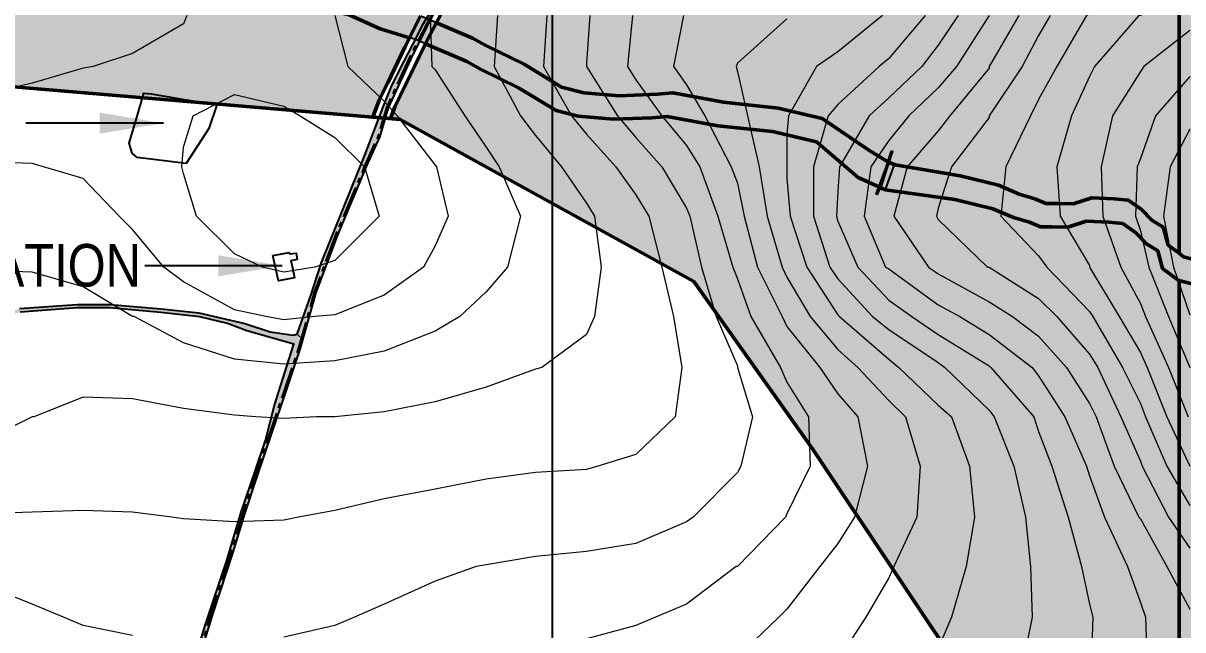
# Model space of a CAD drawing. Header units: metres. Extents: x 199095 to 216734, y 1644234 to 1657008.
# Drawn here: x 201879 to 203241, y 1653130 to 1653842 of the extents above; entities that cross this region are included whole.
import ezdxf

# ---------------------------------------------------------------- set-up
doc = ezdxf.new("R2010")
doc.units = ezdxf.units.M
doc.linetypes.add('CENTER2', pattern=[1.125, 0.75, -0.125, 0.125, -0.125])
for name, color, linetype in [('250 Ac', 10, 'Continuous'), ('50 mt cord', 254, 'Continuous'), ('BOUNDARY', 50, 'Continuous'), ('BT Road', 7, 'Continuous'), ('check dam', 254, 'Continuous'), ('GRID', 7, 'Continuous')]:
    doc.layers.add(name, color=color, linetype=linetype)
doc.layers.add('APSPCL LAND', color=7, linetype='Continuous', true_color=0xd7ecd5)
doc.layers.add('Plot hatching', color=7, linetype='Continuous', true_color=0xffffdb)
doc.layers.add('CONTOURS', color=8, linetype='Continuous', lineweight=9)
doc.layers.add('STREAM', color=141, linetype='Continuous', lineweight=0)
doc.styles.get("Standard").update_dxf_attribs({"font": 'ARIALN.TTF'})
doc.dimstyles.get("Standard").update_dxf_attribs({"dimtxt": 0.18, "dimasz": 0.18, "dimexe": 0.18, "dimexo": 0.0625, "dimgap": 0.09, "dimtad": 0, "dimtih": 1, "dimtoh": 1, "dimdec": 4, "dimzin": 0, "dimdsep": 46, "dimtxsty": 'Standard', "dimcen": 0.09, "dimadec": 0, "dimazin": 0, "dimtfac": 1, "dimtdec": 4, "dimtofl": 0, "dimtmove": 0, "dimatfit": 3, "dimfxl": 1, "dimtolj": 1, "dimtzin": 0, "dimarcsym": 0})

msp = doc.modelspace()

# ---------------------------------------------------------------- hatches: boundary and pattern name
at = {"layer": 'Plot hatching', "linetype": 'ByBlock', "lineweight": 9}
h = msp.add_hatch(color=256, dxfattribs=at)
h.dxf.hatch_style = 1
h.paths.add_polyline_path([(202261.7, 1653852.3), (202175.7, 1653872.8), (202168.7, 1653875.2), (202168.7, 1653875.2), (202152.2, 1653881.6), (202131.9, 1653900.4), (202092.8, 1653925.2), (202071.5, 1653958.4), (202033.2, 1653985), (202002.2, 1653997.6), (201982.2, 1654003.9), (201951.1, 1654010.8), (201943.6, 1654012.8), (201941.5, 1654012.3), (201922.7, 1654020.2), (201908.7, 1654020.2), (201878.7, 1654026.5), (201852.7, 1654032), (201835.7, 1654033.6), (201825.5, 1654037.2), (201807.1, 1654053.7), (201791.3, 1654064.1), (201778.2, 1654071.1), (201771.2, 1654074.2), (201762.3, 1654076.1), (201755.7, 1654076.9), (201751.4, 1654077.5), (201740.3, 1654078.6), (201728.1, 1654079.5), (201714.7, 1654082.1), (201700.9, 1654081.2), (201683.2, 1654081.6), (201664.4, 1654082.2), (201646.6, 1654085.2), (201638, 1654088.8), (201625.9, 1654090.3), (201621.6, 1654090.3), (201612.8, 1654090.3), (201605.6, 1654089.7), (201587.8, 1654091.1), (201584.8, 1654088.2), (201575.6, 1654076.6), (201568, 1654066.9), (201563, 1654060.1), (201561.1, 1654060.2), (201548.5, 1654050.1), (201528.3, 1654050.3), (201500.7, 1654059.1), (201482, 1654065), (201470.8, 1654065.9), (201453.2, 1654069.1), (201408.4, 1654078.5), (201358, 1654082.2), (201320.1, 1654092.2), (201283.8, 1654101.2), (201217.5, 1654107.3), (201178.3, 1654111), (201151.2, 1654126.8), (201124, 1654152.6), (201076.5, 1654185.2), (201051.6, 1654205.2), (201012.5, 1654211.6), (200970.8, 1654201), (200927.6, 1654191.5), (200946.7, 1654282.6), (201022.1, 1654272.2), (201085.9, 1654259.7), (201226.2, 1654228.6), (201299.4, 1654203.4), (201408.4, 1654131.9), (201535.9, 1654089.5), (201563, 1654088.9), (201563, 1654088.4), (201566.9, 1654088.2), (201577.5, 1654095.5), (201585.1, 1654102.2), (201594.3, 1654109), (201603.6, 1654111.6), (201609.8, 1654108.8), (201617.4, 1654101.6), (201627.2, 1654096.9), (201646.4, 1654095.1), (201658.4, 1654091.4), (201789.5, 1654088), (201812.1, 1654079.5), (201832.5, 1654075.6), (201852.9, 1654064.9), (201874.7, 1654053.4), (201889.8, 1654048), (201901.1, 1654047.4), (201912.5, 1654048.6), (201918.2, 1654046.7), (201924.6, 1654043.1), (201931.7, 1654041.2), (201947.5, 1654040.8), (201947.4, 1654040.2), (201956.4, 1654038.6), (201988.7, 1654031.4), (202008.7, 1654025.2), (202039.7, 1654012.5), (202078.1, 1653986), (202099.3, 1653952.7), (202138.4, 1653927.9), (202144.6, 1653925.4), (202144.6, 1654288.4), (201944.6, 1654288.4), (201944.6, 1654488.4), (201944.6, 1654513.4), (200863.1, 1654513.4), (200863.1, 1653508.2), (201065.4, 1653481.3), (201223.5, 1653526.8), (201346.3, 1653618.7), (201564.8, 1653726), (201681.8, 1653783.4), (202289.6, 1653731.9), (202297, 1653751.8), (202332.4, 1653825.3), (202298.2, 1653835.8)])
at = {"layer": 'Plot hatching', "linetype": 'ByBlock'}
h = msp.add_hatch(color=256, dxfattribs=at)
h.dxf.hatch_style = 1
h.paths.add_polyline_path([(203236.3, 1654488.4), (203110.9, 1654488.4), (203101, 1654472.6), (203087.1, 1654454.3), (203080, 1654445.6), (203050.7, 1654420.9), (203011.4, 1654389.5), (202942.1, 1654331.7), (202895, 1654291.7), (202867.9, 1654267.8), (202817, 1654224.2), (202797.4, 1654207), (202783.8, 1654196.5), (202746.7, 1654166.4), (202717.8, 1654142.1), (202699.3, 1654126.9), (202672.7, 1654105), (202637.5, 1654075), (202604.2, 1654046.7), (202559.2, 1654008.4), (202506.2, 1653963.9), (202461, 1653927.5), (202437.4, 1653912.2), (202406.8, 1653890.3), (202381, 1653866.4), (202370.4, 1653854.7), (202364.1, 1653842.9), (202406.4, 1653824.8), (202422.2, 1653816), (202467.2, 1653794), (202511.1, 1653767.1), (202537.1, 1653760.7), (202578.7, 1653757), (202623.6, 1653758.8), (202641.8, 1653760.4), (202701.1, 1653749.5), (202765.3, 1653742.6), (202817, 1653730.3), (202870.7, 1653694), (202894.2, 1653679.5), (202902.8, 1653675.9), (202979.3, 1653662.9), (203024.1, 1653651.9), (203048.4, 1653641.5), (203067, 1653636.1), (203079.9, 1653630.5), (203093.9, 1653630.5), (203112.1, 1653630.1), (203133.8, 1653637.1), (203160.2, 1653635.9), (203176.7, 1653634.5), (203191.9, 1653623.8), (203204.5, 1653610.8), (203217.8, 1653602.6), (203223.5, 1653581.7), (203236.3, 1653572)])
h = msp.add_hatch(color=256, dxfattribs=at)
h.dxf.hatch_style = 1
h.paths.add_polyline_path([(203841.2, 1654488.4), (203550.5, 1654488.4), (203236.3, 1654488.4), (203236.3, 1653572), (203241.7, 1653567.9), (203321.9, 1653546.8), (203345.4, 1653543.8), (203365.5, 1653547.2), (203381, 1653545.9), (203404.6, 1653530.3), (203446.4, 1653514.2), (203574.5, 1653468.9), (203613.6, 1653453.5), (203650.6, 1653429.5), (203661.1, 1653417.8), (203671.5, 1653407.7), (203686.8, 1653405.4), (203715.1, 1653404.8), (203753.3, 1653379.4), (203781.6, 1653362.9), (203822.4, 1653352.4), (203841.2, 1653344)])
at = {"layer": 'Plot hatching', "linetype": 'ByBlock', "lineweight": 9}
h = msp.add_hatch(color=256, dxfattribs=at)
h.dxf.hatch_style = 1
h.paths.add_polyline_path([(203236.3, 1653539.6), (203217, 1653554.2), (203211.3, 1653575), (203198, 1653583.3), (203185.4, 1653596.2), (203170.2, 1653607), (203153.7, 1653608.4), (203127.3, 1653609.6), (203105.6, 1653602.6), (203087.4, 1653603), (203073.4, 1653603), (203060.5, 1653608.6), (203041.9, 1653614), (203017.6, 1653624.4), (202972.8, 1653635.3), (202891.2, 1653646.5), (202891.3, 1653646.8), (202883.5, 1653649.8), (202883.6, 1653649.9), (202859.6, 1653661.1), (202810.5, 1653702.8), (202758.8, 1653715.1), (202694.6, 1653721.9), (202635.3, 1653732.9), (202617.1, 1653731.3), (202572.2, 1653729.4), (202530.6, 1653733.2), (202504.6, 1653739.6), (202460.7, 1653766.4), (202415.7, 1653788.5), (202399.9, 1653797.3), (202351.1, 1653818.1), (202315.4, 1653743.9), (202310.3, 1653730.2), (202321.7, 1653729.2), (202666.3, 1653538.7), (202805.9, 1653342.3), (202998.4, 1653053.8), (203143.5, 1652683.4), (203179.6, 1652683.3), (203198.1, 1652684.2), (203236.3, 1652693.6)])
at = {"layer": 'Plot hatching', "linetype": 'ByBlock'}
h = msp.add_hatch(color=256, dxfattribs=at)
h.dxf.hatch_style = 1
h.paths.add_polyline_path([(203841.2, 1653314.3), (203835.8, 1653315.9), (203815.8, 1653324.9), (203775.1, 1653335.4), (203746.8, 1653351.9), (203708.6, 1653377.3), (203680.3, 1653377.9), (203665, 1653380.2), (203654.6, 1653390.3), (203644.1, 1653402), (203607.1, 1653426), (203568, 1653441.4), (203439.9, 1653486.6), (203398.1, 1653502.8), (203374.5, 1653518.4), (203359, 1653519.6), (203338.9, 1653516.2), (203315.4, 1653519.3), (203236.3, 1653540.1), (203236.3, 1652693.6), (203460.7, 1652748.9), (203492.9, 1652765.5), (203523, 1652774.9), (203531.5, 1652776.4), (203721.8, 1652859.6), (203841.2, 1652908.7)])
at = {"layer": 'STREAM'}
h = msp.add_hatch(color=256, dxfattribs=at)
h.dxf.hatch_style = 1
h.paths.add_polyline_path([(202207.4, 1653470.6), (202200.5, 1653477), (202216.8, 1653522.3), (202229, 1653561.3), (202280.1, 1653687.3), (202301.2, 1653742.7), (202311.9, 1653769.3), (202326.1, 1653797.9), (202336.5, 1653817.3), (202348.9, 1653842.1), (202359.8, 1653860.5), (202367.1, 1653870.1), (202380, 1653882.2), (202400.5, 1653901.6), (202427.2, 1653919.8), (202460.9, 1653942.8), (202494.4, 1653969.9), (202513.4, 1653985.8), (202544.2, 1654012.4), (202583.4, 1654046.2), (202621.4, 1654077.6), (202658, 1654109.6), (202699, 1654142), (202732, 1654171.3), (202764.9, 1654198.2), (202791.8, 1654217.8), (202815.3, 1654238.8), (202840.8, 1654261.9), (202872.3, 1654287.3), (202891.4, 1654304.9), (202913.4, 1654322.3), (202934.1, 1654340.2), (202948.7, 1654352.3), (202981.3, 1654379.4), (203012.3, 1654405.2), (203047.9, 1654433.4), (203071.6, 1654454.4), (203081.8, 1654466.1), (203098.9, 1654490.3), (203112.8, 1654514.7), (203122.6, 1654532.6), (203141.9, 1654567.7), (203160.4, 1654601.2), (203168.9, 1654616.6), (203186.1, 1654647.9), (203198.7, 1654670.7), (203207.9, 1654690.2), (203223.6, 1654720.7), (203234.4, 1654747.4), (203243.8, 1654768.6), (203249.8, 1654781.2), (203253.1, 1654780.6), (203243.1, 1654758.3), (203223.4, 1654711.7), (203203.6, 1654671.4), (203170.1, 1654609.5), (203144.2, 1654561.8), (203117.9, 1654517.2), (203106.7, 1654496.7), (203092.8, 1654475.4), (203083.6, 1654463.1), (203074.3, 1654451), (203056.8, 1654436.5), (202997.8, 1654389.4), (202948.5, 1654348.4), (202885.8, 1654294.1), (202845.4, 1654257.2), (202794.3, 1654214.6), (202741.3, 1654171.6), (202666.1, 1654109.3), (202586.8, 1654041.4), (202519.3, 1653984.5), (202457.8, 1653934.7), (202406.7, 1653900.3), (202382.1, 1653878.2), (202370.3, 1653865.3), (202363.6, 1653858.1), (202357.9, 1653846.9), (202355, 1653841), (202336.4, 1653804.9), (202307.7, 1653742.7), (202297.7, 1653708.6), (202282, 1653674), (202247.9, 1653592.7), (202223, 1653526.1), (202218.7, 1653511.1)])
at = {"layer": 'STREAM', "lineweight": 40}
h = msp.add_hatch(color=256, dxfattribs=at)
h.dxf.hatch_style = 1
h.paths.add_polyline_path([(201832.5, 1654075.6), (201812.1, 1654079.5), (201789.5, 1654088), (201658.4, 1654091.4), (201646.4, 1654095.1), (201627.2, 1654096.9), (201617.4, 1654101.6), (201609.8, 1654108.8), (201603.6, 1654111.6), (201594.3, 1654109), (201585.1, 1654102.2), (201577.5, 1654095.5), (201566.9, 1654088.2), (201563, 1654088.4), (201563, 1654060.1), (201568, 1654066.9), (201575.6, 1654076.6), (201584.8, 1654088.2), (201587.8, 1654091.1), (201605.6, 1654089.7), (201612.8, 1654090.3), (201621.6, 1654090.3), (201625.9, 1654090.3), (201638, 1654088.8), (201646.6, 1654085.2), (201664.4, 1654082.2), (201683.2, 1654081.6), (201700.9, 1654081.2), (201714.7, 1654082.1), (201728.1, 1654079.5), (201740.3, 1654078.6), (201751.4, 1654077.5), (201755.7, 1654076.9), (201762.3, 1654076.1), (201771.2, 1654074.2), (201778.2, 1654071.1), (201791.3, 1654064.1), (201807.1, 1654053.7), (201825.5, 1654037.2), (201835.7, 1654033.6), (201852.7, 1654032), (201878.7, 1654026.5), (201908.7, 1654020.2), (201922.7, 1654020.2), (201941.5, 1654012.3), (201943.8, 1654024.6), (201945.5, 1654040.8), (201931.7, 1654041.2), (201924.6, 1654043.1), (201918.2, 1654046.7), (201912.5, 1654048.6), (201901.1, 1654047.4), (201889.8, 1654048), (201874.7, 1654053.4), (201852.9, 1654064.9)])
h.paths.add_polyline_path([(202039.7, 1654012.5), (202008.7, 1654025.2), (201988.7, 1654031.4), (201956.4, 1654038.6), (201947.4, 1654040.2), (201945.3, 1654024.4), (201943.6, 1654012.8), (201951.1, 1654010.8), (201982.2, 1654003.9), (202002.2, 1653997.6), (202033.2, 1653985), (202071.5, 1653958.4), (202092.8, 1653925.2), (202131.9, 1653900.4), (202152.2, 1653881.6), (202168.7, 1653875.2), (202179.8, 1653907.2), (202164.2, 1653917.5), (202138.4, 1653927.9), (202099.3, 1653952.7), (202078.1, 1653986)])
h.paths.add_polyline_path([(202268.2, 1653879.8), (202187.5, 1653904.7), (202181.1, 1653906.4), (202169.6, 1653874.8), (202175.7, 1653872.8), (202261.7, 1653852.3), (202298.2, 1653835.8), (202339.5, 1653823.1), (202399.9, 1653797.3), (202415.7, 1653788.5), (202460.7, 1653766.4), (202504.6, 1653739.6), (202530.6, 1653733.2), (202572.2, 1653729.4), (202617.1, 1653731.3), (202635.3, 1653732.9), (202694.6, 1653721.9), (202758.8, 1653715.1), (202810.5, 1653702.8), (202859.6, 1653661.1), (202883.6, 1653649.9), (202891.8, 1653672.1), (202894.2, 1653679.5), (202870.7, 1653694), (202817, 1653730.3), (202765.3, 1653742.6), (202701.1, 1653749.5), (202641.8, 1653760.4), (202623.6, 1653758.8), (202578.7, 1653757), (202537.1, 1653760.7), (202511.1, 1653767.1), (202467.2, 1653794), (202422.2, 1653816), (202406.4, 1653824.8), (202346, 1653850.6), (202304.7, 1653863.3)])
h.paths.add_polyline_path([(203381, 1653545.9), (203365.5, 1653547.2), (203345.4, 1653543.8), (203321.9, 1653546.8), (203241.7, 1653567.9), (203223.5, 1653581.7), (203217.8, 1653602.6), (203204.5, 1653610.8), (203191.9, 1653623.8), (203176.7, 1653634.5), (203160.2, 1653635.9), (203133.8, 1653637.1), (203112.1, 1653630.1), (203093.9, 1653630.5), (203079.9, 1653630.5), (203067, 1653636.1), (203048.4, 1653641.5), (203024.1, 1653651.9), (202979.3, 1653662.9), (202902.8, 1653675.9), (202902.4, 1653674.8), (202901.3, 1653675.2), (202891.3, 1653646.8), (202892.4, 1653646.3), (202972.8, 1653635.3), (203017.6, 1653624.4), (203041.9, 1653614), (203060.5, 1653608.6), (203073.4, 1653603), (203087.4, 1653603), (203105.6, 1653602.6), (203127.3, 1653609.6), (203153.7, 1653608.4), (203170.2, 1653607), (203185.4, 1653596.2), (203198, 1653583.3), (203211.3, 1653575), (203217, 1653554.2), (203235.2, 1653540.4), (203315.4, 1653519.3), (203338.9, 1653516.2), (203359, 1653519.6), (203374.5, 1653518.4), (203398.1, 1653502.8), (203439.9, 1653486.6), (203568, 1653441.4), (203607.1, 1653426), (203644.1, 1653402), (203654.6, 1653390.3), (203665, 1653380.2), (203680.3, 1653377.9), (203708.6, 1653377.3), (203746.8, 1653351.9), (203775.1, 1653335.4), (203815.8, 1653324.9), (203835.8, 1653315.9), (203889.8, 1653299.8), (203924.7, 1653280.4), (203941.9, 1653271.7), (203990.6, 1653255.5), (204055.6, 1653231.9), (204113.3, 1653213.2), (204140.9, 1653204.9), (204143.2, 1653213.5), (204147.3, 1653231.9), (204147.9, 1653234.9), (204119.8, 1653240.7), (204062.1, 1653259.5), (203997.2, 1653283), (203948.4, 1653299.2), (203931.2, 1653308), (203896.3, 1653327.4), (203842.3, 1653343.5), (203822.4, 1653352.4), (203781.6, 1653362.9), (203753.3, 1653379.4), (203715.1, 1653404.8), (203686.8, 1653405.4), (203671.5, 1653407.7), (203661.1, 1653417.8), (203650.6, 1653429.5), (203613.6, 1653453.5), (203574.5, 1653468.9), (203446.4, 1653514.2), (203404.6, 1653530.3)])
at = {"layer": 'STREAM'}
h = msp.add_hatch(color=256, dxfattribs=at)
h.dxf.hatch_style = 1
h.paths.add_polyline_path([(202207.4, 1653470.6), (202200.5, 1653477), (202195.9, 1653475.8), (202169, 1653479.9), (202139.3, 1653489.5), (202085.1, 1653502.1), (202041, 1653506.6), (201980.5, 1653512), (201942.3, 1653512), (201874.5, 1653507), (201832.7, 1653493.5), (201819.2, 1653491.6), (201791.9, 1653487.7), (201747.7, 1653486.2), (201723.1, 1653485.8), (201677.4, 1653467.3), (201640.5, 1653460.3), (201598.5, 1653463.3), (201501.9, 1653477.9), (201431.4, 1653485.1), (201408.2, 1653487.7), (201363.7, 1653491.5), (201300.1, 1653496.9), (201264.8, 1653502.6), (201244.9, 1653500.8), (201207.1, 1653487.8), (201174, 1653471), (201126.9, 1653457.9), (201037.4, 1653436.2), (200992.5, 1653423.7), (200944, 1653405.9), (200923.6, 1653400.6), (200897.9, 1653396.4), (200861.6, 1653397.5), (200817.4, 1653403.6), (200781.7, 1653408.1), (200739.2, 1653411), (200705.3, 1653409.8), (200674, 1653404.8), (200618.8, 1653393.3), (200555.5, 1653390.6), (200519, 1653391.2), (200477, 1653399.5), (200412.7, 1653414.7), (200368.7, 1653434.2), (200330.3, 1653458.2), (200293.3, 1653488.8), (200270.6, 1653507.5), (200234.8, 1653521.4), (200177, 1653555.2), (200152.4, 1653578.3), (200131.1, 1653599.9), (200112, 1653625.8), (200091.2, 1653644.6), (200044.4, 1653660.2), (199983.8, 1653677.2), (199931.8, 1653694.2), (199878.5, 1653705.8), (199871.9, 1653703.1), (199930.8, 1653690.4), (199982.7, 1653673.4), (200043.2, 1653656.4), (200089.1, 1653641.1), (200109, 1653623.1), (200128.1, 1653597.3), (200149.6, 1653575.4), (200174.6, 1653552), (200233, 1653517.8), (200268.6, 1653504), (200290.7, 1653485.7), (200327.9, 1653454.9), (200366.8, 1653430.6), (200411.4, 1653410.9), (200476.1, 1653395.6), (200518.6, 1653387.2), (200555.5, 1653386.6), (200619.3, 1653389.4), (200674.7, 1653400.9), (200705.7, 1653405.8), (200739.1, 1653407), (200781.3, 1653404.1), (200816.8, 1653399.6), (200861.3, 1653393.5), (200898.1, 1653392.4), (200924.4, 1653396.7), (200945.2, 1653402), (200993.7, 1653419.9), (201038.4, 1653432.3), (201045.7, 1653434.1), (201127.9, 1653454), (201175.5, 1653467.2), (201208.7, 1653484.1), (201245.7, 1653496.9), (201264.6, 1653498.5), (201299.6, 1653492.9), (201363.3, 1653487.6), (201407.8, 1653483.7), (201431, 1653481.1), (201501.4, 1653473.9), (201598.1, 1653459.3), (201640.8, 1653456.2), (201678.6, 1653463.5), (201723.9, 1653481.8), (201747.8, 1653482.2), (201792.2, 1653483.7), (201833.6, 1653489.6), (201875.3, 1653503), (201942.5, 1653508), (201980.3, 1653508), (202040.6, 1653502.6), (202086.2, 1653497.2), (202118.7, 1653489.7), (202141.6, 1653480.9), (202196.6, 1653465.4), (202190.7, 1653446.8), (202173.8, 1653393.4), (202163.2, 1653351.9), (202151.6, 1653317.3), (202134.7, 1653267.9), (202124.6, 1653233.8), (202117.5, 1653210.1), (202092.7, 1653134.9), (202070.9, 1653064.1), (202052.8, 1653005), (202041.1, 1652967), (202021.9, 1652909.2), (202005.6, 1652856.5), (201990.1, 1652809.7), (201976.6, 1652769), (201963.8, 1652730.6), (201958.9, 1652697), (201966.4, 1652664.6), (201968.8, 1652648), (201973, 1652648.1), (201968.7, 1652687.4), (201968.7, 1652715.8), (201971.9, 1652730.2), (201995.7, 1652812.1), (202018.5, 1652878.1), (202049, 1652977.1), (202073.5, 1653056.5), (202102.4, 1653150.6), (202125.1, 1653219.9), (202139.4, 1653267.1), (202153.3, 1653308.7), (202171.3, 1653362), (202187.1, 1653408.8), (202204.6, 1653460.5)])
at = {"layer": 'STREAM', "lineweight": 40}
h = msp.add_hatch(color=256, dxfattribs=at)
h.dxf.hatch_style = 1
h.paths.add_polyline_path([(202901.3, 1653675.2), (202895, 1653677.5), (202885.8, 1653648.9), (202891.3, 1653646.8)])
h.paths.add_polyline_path([(204156.1, 1653231.8), (204149.6, 1653232.8), (204143.6, 1653204.1), (204150.2, 1653202.5)])

# ---------------------------------------------------------------- linework, layer by layer
at = {"linetype": 'CENTER2', "ltscale": 50, "flags": 128}
msp.add_lwpolyline([(201971, 1652647.9), (201966.7, 1652687.3), (201966.7, 1652715.8), (201969.9, 1652730.7), (201993.3, 1652811.3), (202016.6, 1652878.8), (202046.8, 1652976.8), (202071.5, 1653057.1), (202100.5, 1653151.2), (202123.2, 1653220.5), (202137.4, 1653267.8), (202151.4, 1653309.4), (202169.4, 1653362.6), (202185.2, 1653409.5), (202202.6, 1653461.1), (202221.1, 1653526.7), (202246, 1653593.5), (202280.2, 1653674.8), (202295.8, 1653709.3), (202305.8, 1653743.4), (202334.6, 1653805.8), (202353.2, 1653841.9), (202361.9, 1653859.2), (202368.8, 1653866.7), (202380.7, 1653879.7), (202405.4, 1653901.9), (202456.6, 1653936.3), (202518.1, 1653986), (202585.5, 1654043), (202664.8, 1654110.9), (202740.1, 1654173.1), (202793, 1654216.1), (202844.1, 1654258.7), (202884.5, 1654295.6), (202947.2, 1654350), (202996.5, 1654390.9), (203055.5, 1654438), (203072.8, 1654452.4), (203082, 1654464.3), (203091.2, 1654476.5), (203104.9, 1654497.7), (203116.1, 1654518.2), (203142.5, 1654562.7), (203168.3, 1654610.5), (203201.8, 1654672.4), (203221.6, 1654712.5), (203241.2, 1654759.1), (203251.3, 1654781.4)], dxfattribs=at)
at = {"flags": 128}
for points in [[(201874.5, 1653507), (201942.3, 1653512), (201980.5, 1653512), (202041, 1653506.6), (202085.1, 1653502.1), (202139.3, 1653489.5), (202169, 1653479.9), (202195.9, 1653475.8), (202200.5, 1653477), (202216.8, 1653522.3), (202229, 1653561.3), (202280.1, 1653687.3), (202301.2, 1653742.7), (202311.9, 1653769.3), (202326.1, 1653797.9), (202336.5, 1653817.3), (202348.9, 1653842.1), (202359.8, 1653860.5)], [(202073.5, 1653056.5), (202102.4, 1653150.6), (202125.1, 1653219.9), (202139.4, 1653267.1), (202153.3, 1653308.7), (202171.3, 1653362), (202187.1, 1653408.8), (202204.6, 1653460.5), (202223, 1653526.1), (202247.9, 1653592.7), (202282, 1653674), (202297.7, 1653708.6), (202307.7, 1653742.7), (202336.4, 1653804.9), (202355, 1653841), (202363.6, 1653858.1)], [(202070.2, 1653677.3), (202012.5, 1653684.7), (202006.6, 1653689.8), (202003.1, 1653701.2), (202013.2, 1653734.1), (202020.4, 1653760.1), (202029.1, 1653759.5), (202061.3, 1653754), (202092.4, 1653748.6), (202106.2, 1653746.3), (202097, 1653718.7), (202070.2, 1653677.3)], [(202070.9, 1653064.1), (202092.7, 1653134.9), (202117.5, 1653210.1), (202134.7, 1653267.9), (202151.6, 1653317.3), (202163.2, 1653351.9), (202173.8, 1653393.4), (202190.7, 1653446.8), (202196.6, 1653465.4), (202141.6, 1653480.9), (202118.7, 1653489.7), (202086.2, 1653497.2), (202040.6, 1653502.6), (201980.3, 1653508), (201942.5, 1653508), (201875.3, 1653503)]]:
    msp.add_lwpolyline(points, dxfattribs=at)
at = {"lineweight": 20, "flags": 128}
msp.add_lwpolyline([(202073.5, 1653056.5), (202102.4, 1653150.6), (202125.1, 1653219.9), (202139.4, 1653267.1), (202153.3, 1653308.7), (202171.3, 1653362), (202187.1, 1653408.8), (202204.6, 1653460.5), (202223, 1653526.1), (202247.9, 1653592.7), (202282, 1653674), (202297.7, 1653708.6), (202307.7, 1653742.7), (202336.4, 1653804.9), (202355, 1653841), (202363.6, 1653858.1)], dxfattribs=at)
at = {"flags": 128}
msp.add_lwpolyline([(202171.8, 1653569.3), (202191.2, 1653572.8), (202191.6, 1653571.2), (202199.4, 1653572.2), (202200.5, 1653564.7), (202193.3, 1653563.2), (202194.7, 1653556.7), (202197.5, 1653543.3), (202178.5, 1653539.5)], close=True, dxfattribs=at)
at = {"layer": '250 Ac', "linetype": 'ByBlock', "lineweight": 50, "flags": 128}
for points in [[(202364.1, 1653842.9), (202406.4, 1653824.8), (202422.2, 1653816), (202467.2, 1653794), (202511.1, 1653767.1), (202537.1, 1653760.7), (202578.7, 1653757), (202623.6, 1653758.8), (202641.8, 1653760.4), (202701.1, 1653749.5), (202765.3, 1653742.6), (202817, 1653730.3), (202870.7, 1653694), (202894.2, 1653679.5), (202902.8, 1653675.9), (202979.3, 1653662.9), (203024.1, 1653651.9), (203048.4, 1653641.5), (203067, 1653636.1), (203079.9, 1653630.5), (203093.9, 1653630.5), (203112.1, 1653630.1), (203133.8, 1653637.1), (203160.2, 1653635.9), (203176.7, 1653634.5), (203191.9, 1653623.8), (203204.5, 1653610.8), (203217.8, 1653602.6), (203223.5, 1653581.7), (203236.3, 1653572), (203236.3, 1654488.4)], [(201681.8, 1653783.4), (202289.6, 1653731.9), (202297, 1653751.8), (202332.4, 1653825.3), (202298.2, 1653835.8), (202261.7, 1653852.3), (202175.7, 1653872.8), (202168.7, 1653875.2), (202168.7, 1653875.2), (202152.2, 1653881.6), (202131.9, 1653900.4), (202092.8, 1653925.2), (202071.5, 1653958.4), (202033.2, 1653985), (202002.2, 1653997.6), (201982.2, 1654003.9), (201951.1, 1654010.8), (201943.6, 1654012.8), (201941.5, 1654012.3), (201922.7, 1654020.2), (201908.7, 1654020.2), (201878.7, 1654026.5)], [(202345.5, 1653850.8), (202332.4, 1653825.3), (202327, 1653814.2), (202319.2, 1653797.8), (202307, 1653772.4), (202297, 1653751.8), (202289.6, 1653731.9), (202310.3, 1653730.2), (202315.4, 1653743.9), (202353.2, 1653822.4), (202370.4, 1653854.7)], [(203236.3, 1652693.6), (203236.3, 1653539.6), (203217, 1653554.2), (203211.3, 1653575), (203198, 1653583.3), (203185.4, 1653596.2), (203170.2, 1653607), (203153.7, 1653608.4), (203127.3, 1653609.6), (203105.6, 1653602.6), (203087.4, 1653603), (203073.4, 1653603), (203060.5, 1653608.6), (203041.9, 1653614), (203017.6, 1653624.4), (202972.8, 1653635.3), (202891.2, 1653646.5), (202891.3, 1653646.8), (202883.5, 1653649.8), (202883.6, 1653649.9), (202859.6, 1653661.1), (202810.5, 1653702.8), (202758.8, 1653715.1), (202694.6, 1653721.9), (202635.3, 1653732.9), (202617.1, 1653731.3), (202572.2, 1653729.4), (202530.6, 1653733.2), (202504.6, 1653739.6), (202460.7, 1653766.4), (202415.7, 1653788.5), (202399.9, 1653797.3), (202351.1, 1653818.1), (202315.4, 1653743.9), (202310.3, 1653730.2), (202321.7, 1653729.2), (202666.3, 1653538.7), (202805.9, 1653342.3), (202998.4, 1653053.8)], [(203315.4, 1653519.3), (203236.3, 1653540.1), (203236.3, 1652693.6), (203460.7, 1652748.9)]]:
    msp.add_lwpolyline(points, dxfattribs=at)
msp.add_lwpolyline([(203841.2, 1654488.4), (203550.5, 1654488.4), (203236.3, 1654488.4), (203236.3, 1653572), (203241.7, 1653567.9), (203321.9, 1653546.8), (203345.4, 1653543.8), (203365.5, 1653547.2), (203381, 1653545.9), (203404.6, 1653530.3), (203446.4, 1653514.2), (203574.5, 1653468.9), (203613.6, 1653453.5), (203650.6, 1653429.5), (203661.1, 1653417.8), (203671.5, 1653407.7), (203686.8, 1653405.4), (203715.1, 1653404.8), (203753.3, 1653379.4), (203781.6, 1653362.9), (203822.4, 1653352.4), (203841.2, 1653344)], close=True, dxfattribs=at)
at = {"layer": '50 mt cord', "lineweight": 20}
for points in [[(202200.5, 1653477), (202195.9, 1653475.8), (202169, 1653479.9), (202139.3, 1653489.5), (202085.1, 1653502.1), (202041, 1653506.6), (201980.5, 1653512), (201942.3, 1653512), (201874.5, 1653507)], [(201875.3, 1653503), (201942.5, 1653508), (201980.3, 1653508), (202040.6, 1653502.6), (202086.2, 1653497.2), (202118.7, 1653489.7), (202141.6, 1653480.9), (202196.6, 1653465.4), (202190.7, 1653446.8), (202173.8, 1653393.4), (202163.2, 1653351.9), (202151.6, 1653317.3), (202134.7, 1653267.9), (202124.6, 1653233.8), (202117.5, 1653210.1), (202092.7, 1653134.9), (202070.9, 1653064.1)], [(202073.5, 1653056.5), (202102.4, 1653150.6), (202125.1, 1653219.9), (202139.4, 1653267.1), (202153.3, 1653308.7), (202171.3, 1653362), (202187.1, 1653408.8), (202204.6, 1653460.5), (202207.4, 1653470.6)]]:
    msp.add_lwpolyline(points, dxfattribs=at)
at = {"layer": 'APSPCL LAND', "linetype": 'ByBlock', "lineweight": 9, "flags": 128}
for points in [[(202332.4, 1653825.3), (202297, 1653751.8), (202289.6, 1653731.9)], [(202351.1, 1653818.1), (202315.4, 1653743.9), (202310.3, 1653730.2)]]:
    msp.add_lwpolyline(points, dxfattribs=at)
at = {"layer": 'BOUNDARY', "linetype": 'ByBlock', "lineweight": 50, "flags": 128}
msp.add_lwpolyline([(201065.4, 1653481.3), (201223.5, 1653526.8), (201346.3, 1653618.7), (201564.8, 1653726), (201681.8, 1653783.4), (202321.7, 1653729.2), (202666.3, 1653538.7), (202805.9, 1653342.3), (202998.4, 1653053.8), (203148, 1652671.9), (203479.1, 1652753.5)], dxfattribs=at)
at = {"layer": 'BT Road', "flags": 128}
msp.add_lwpolyline([(202070.9, 1653064.1), (202092.7, 1653134.9), (202117.5, 1653210.1), (202134.7, 1653267.9), (202151.6, 1653317.3), (202163.2, 1653351.9), (202173.8, 1653393.4), (202190.7, 1653446.8), (202196.6, 1653465.4), (202141.6, 1653480.9), (202118.7, 1653489.7), (202086.2, 1653497.2)], dxfattribs=at)
at = {"layer": 'check dam', "flags": 128}
for points in [[(203315.4, 1653519.3), (203235.2, 1653540.4), (203217, 1653554.2), (203211.3, 1653575), (203198, 1653583.3), (203185.4, 1653596.2), (203170.2, 1653607), (203153.7, 1653608.4), (203127.3, 1653609.6), (203105.6, 1653602.6), (203087.4, 1653603), (203073.4, 1653603), (203060.5, 1653608.6), (203041.9, 1653614), (203017.6, 1653624.4), (202972.8, 1653635.3), (202892.4, 1653646.3), (202885.8, 1653648.9), (202859.6, 1653661.1), (202810.5, 1653702.8), (202758.8, 1653715.1), (202694.6, 1653721.9), (202635.3, 1653732.9), (202617.1, 1653731.3), (202572.2, 1653729.4), (202530.6, 1653733.2), (202504.6, 1653739.6), (202460.7, 1653766.4), (202415.7, 1653788.5), (202399.9, 1653797.3), (202339.5, 1653823.1), (202298.2, 1653835.8), (202261.7, 1653852.3)], [(203241.7, 1653567.9), (203223.5, 1653581.7), (203217.8, 1653602.6), (203204.5, 1653610.8), (203191.9, 1653623.8), (203176.7, 1653634.5), (203160.2, 1653635.9), (203133.8, 1653637.1), (203112.1, 1653630.1), (203093.9, 1653630.5), (203079.9, 1653630.5), (203067, 1653636.1), (203048.4, 1653641.5), (203024.1, 1653651.9), (202979.3, 1653662.9), (202902.8, 1653675.9), (202895.3, 1653678.8), (202870.7, 1653694), (202817, 1653730.3), (202765.3, 1653742.6), (202701.1, 1653749.5), (202641.8, 1653760.4), (202623.6, 1653758.8), (202578.7, 1653757), (202537.1, 1653760.7), (202511.1, 1653767.1), (202467.2, 1653794), (202422.2, 1653816), (202406.4, 1653824.8), (202346, 1653850.6)], [(203241.7, 1653567.9), (203223.5, 1653581.7), (203217.8, 1653602.6), (203204.5, 1653610.8), (203191.9, 1653623.8), (203176.7, 1653634.5), (203160.2, 1653635.9), (203133.8, 1653637.1), (203112.1, 1653630.1), (203093.9, 1653630.5), (203079.9, 1653630.5), (203067, 1653636.1), (203048.4, 1653641.5), (203024.1, 1653651.9), (202979.3, 1653662.9), (202902.8, 1653675.9), (202895.3, 1653678.8), (202870.7, 1653694), (202817, 1653730.3), (202765.3, 1653742.6), (202701.1, 1653749.5), (202641.8, 1653760.4), (202623.6, 1653758.8), (202578.7, 1653757), (202537.1, 1653760.7), (202511.1, 1653767.1), (202467.2, 1653794), (202422.2, 1653816), (202406.4, 1653824.8), (202346, 1653850.6)], [(202898.4, 1653692.5), (202899.6, 1653692), (202895.3, 1653678.8), (202902.8, 1653675.9), (202902.4, 1653674.8), (202895, 1653677.5), (202885.8, 1653648.9), (202892.4, 1653646.3), (202892.1, 1653645.3), (202884.6, 1653647.8), (202881.6, 1653640.9), (202880.4, 1653641.5), (202891.8, 1653672.1), (202898.4, 1653692.5)], [(202901.3, 1653675.2), (202891.3, 1653646.8)]]:
    msp.add_lwpolyline(points, dxfattribs=at)
at = {"layer": 'CONTOURS', "flags": 128}
for points in [[(203249.1, 1653934.2), (203206.6, 1653909.1), (203191.1, 1653899.5), (203131.2, 1653853.1), (203127.4, 1653851.2), (203092.6, 1653791.4), (203071.4, 1653752.8), (203061.7, 1653733.4), (203032.7, 1653673.5), (203026.9, 1653615.6), (203071.4, 1653569.2), (203081, 1653555.8), (203131.2, 1653503.6), (203135.1, 1653497.8), (203169.9, 1653437.9), (203191.1, 1653395.5), (203196.9, 1653380), (203222, 1653322.1), (203249.1, 1653275.8)], [(203249.1, 1653886), (203191.1, 1653851.2), (203189.2, 1653851.2), (203137, 1653791.4), (203131.2, 1653779.8), (203110, 1653733.4), (203092.6, 1653673.5), (203096.5, 1653615.6), (203131.2, 1653557.6), (203131.2, 1653555.8), (203166, 1653497.8), (203191.1, 1653455.4), (203198.8, 1653437.9), (203222, 1653380), (203249.1, 1653322.1)], [(202493.8, 1653851.2), (202490, 1653791.4), (202522.8, 1653733.4), (202540.2, 1653712.1), (202575, 1653673.5), (202598.2, 1653640.8), (202613.6, 1653615.6), (202629, 1653555.8), (202642.6, 1653497.8), (202652.2, 1653437.9), (202644.5, 1653380), (202598.2, 1653335.6), (202553.7, 1653322.1), (202540.2, 1653318.2), (202480.3, 1653314.4), (202422.4, 1653306.6), (202362.5, 1653295), (202302.6, 1653283.5), (202244.7, 1653269.9), (202202.2, 1653262.2), (202184.8, 1653258.4), (202126.9, 1653256.4), (202067, 1653260.2), (202053.5, 1653262.2), (202007.1, 1653268), (201949.2, 1653269.9), (201889.3, 1653268), (201831.3, 1653266)], [(202435.9, 1653851.2), (202432, 1653791.4), (202462.9, 1653733.4), (202480.3, 1653710.2), (202511.2, 1653673.5), (202540.2, 1653631), (202549.9, 1653615.6), (202557.6, 1653555.8), (202549.9, 1653497.8), (202540.2, 1653476.5), (202488, 1653437.9), (202480.3, 1653436), (202422.4, 1653414.8), (202362.5, 1653397.4), (202302.6, 1653385.8), (202244.7, 1653380), (202223.4, 1653380), (202184.8, 1653378.1), (202152, 1653380), (202126.9, 1653381.9), (202067, 1653389.6), (202007.1, 1653401.2), (201949.2, 1653403.1), (201891.2, 1653380), (201889.3, 1653380), (201831.3, 1653351)], [(202356.7, 1653851.2), (202358.6, 1653791.4), (202362.5, 1653787.5), (202397.3, 1653733.4), (202422.4, 1653696.8), (202437.8, 1653673.5), (202462.9, 1653615.6), (202447.5, 1653555.8), (202422.4, 1653526.8), (202391.5, 1653497.8), (202362.5, 1653480.4), (202302.6, 1653457.2), (202244.7, 1653445.6), (202184.8, 1653441.8), (202126.9, 1653447.6), (202067, 1653466.9), (202009, 1653497.8), (202007.1, 1653497.8), (201949.2, 1653532.6), (201889.3, 1653550), (201831.3, 1653551.9)], [(202244.7, 1653851.2), (202260.1, 1653791.4), (202302.6, 1653750.8), (202318.1, 1653733.4), (202362.5, 1653675.5), (202364.4, 1653673.5), (202378, 1653615.6), (202362.5, 1653580.9), (202349, 1653555.8), (202302.6, 1653522.9), (202244.7, 1653499.8), (202221.5, 1653497.8), (202184.8, 1653494), (202163.6, 1653497.8), (202126.9, 1653505.5), (202067, 1653538.4), (202043.8, 1653555.8), (202007.1, 1653600.1), (201991.7, 1653615.6), (201949.2, 1653660), (201902.8, 1653673.5), (201889.3, 1653677.4), (201831.3, 1653679.4)], [(202070.8, 1653851.2), (202067, 1653841.5), (202007.1, 1653806.8), (201960.8, 1653791.4), (201949.2, 1653789.4), (201889.3, 1653772), (201831.3, 1653758.5)], [(202544.1, 1653851.2), (202540.2, 1653795.2), (202540.2, 1653791.4), (202540.2, 1653791.4), (202576.9, 1653733.4), (202598.2, 1653708.2), (202629, 1653673.5), (202658, 1653625.2), (202661.9, 1653615.6), (202675.4, 1653555.8), (202692.8, 1653497.8), (202717.9, 1653439.9), (202717.9, 1653437.9), (202735.3, 1653380), (202721.8, 1653322.1), (202717.9, 1653314.4), (202665.8, 1653262.2), (202658, 1653256.4), (202598.2, 1653231.2), (202540.2, 1653221.6), (202480.3, 1653215.9), (202422.4, 1653206.2), (202410.8, 1653204.2), (202362.5, 1653186.9), (202302.6, 1653159.9), (202267.9, 1653144.4), (202244.7, 1653134.8), (202184.8, 1653121.2)], [(202594.3, 1653851.2), (202588.5, 1653791.4), (202598.2, 1653775.9), (202629, 1653733.4), (202658, 1653698.6), (202673.5, 1653673.5), (202694.7, 1653615.6), (202712.1, 1653555.8), (202717.9, 1653542.2), (202733.4, 1653497.8), (202768.1, 1653437.9), (202775.8, 1653420.5), (202801, 1653380), (202802.9, 1653322.1), (202775.8, 1653266), (202773.9, 1653262.2), (202717.9, 1653204.2), (202716, 1653204.2), (202658, 1653159.9), (202621.3, 1653144.4), (202598.2, 1653134.8), (202540.2, 1653119.2)], [(202654.2, 1653851.2), (202642.6, 1653791.4), (202658, 1653770.1), (202679.3, 1653733.4), (202710.2, 1653673.5), (202717.9, 1653654.2), (202725.6, 1653615.6), (202741.1, 1653555.8), (202770, 1653497.8), (202775.8, 1653486.2), (202814.5, 1653437.9), (202835.7, 1653407), (202858.9, 1653380), (202870.5, 1653322.1), (202855, 1653262.2), (202835.7, 1653231.2), (202814.5, 1653204.2), (202775.8, 1653154), (202766.2, 1653144.4), (202717.9, 1653098)], [(202775.8, 1653847.4), (202717.9, 1653795.2), (202716, 1653791.4), (202717.9, 1653785.5), (202729.5, 1653733.4), (202743, 1653673.5), (202752.7, 1653615.6), (202770, 1653555.8), (202775.8, 1653544.1), (202802.9, 1653497.8), (202835.7, 1653459.1), (202858.9, 1653437.9), (202895.6, 1653399.2), (202914.9, 1653380), (202932.3, 1653322.1), (202928.4, 1653262.2), (202901.4, 1653204.2), (202895.6, 1653190.8), (202868.6, 1653144.4), (202835.7, 1653094.1)], [(202887.9, 1653851.2), (202835.7, 1653808.8), (202810.6, 1653791.4), (202777.8, 1653733.4), (202775.8, 1653712.1), (202775.8, 1653673.5), (202775.8, 1653660), (202779.7, 1653615.6), (202799, 1653555.8), (202835.7, 1653499.8), (202837.7, 1653497.8), (202895.6, 1653447.6), (202907.2, 1653437.9), (202953.5, 1653393.5), (202969, 1653380), (202990.2, 1653322.1), (202996, 1653262.2), (202986.4, 1653204.2), (202969, 1653144.4), (202953.5, 1653107.8)], [(202938.1, 1653851.2), (202895.6, 1653801), (202884, 1653791.4), (202835.7, 1653746.9), (202824.1, 1653733.4), (202806.8, 1653673.5), (202806.8, 1653615.6), (202826.1, 1653555.8), (202835.7, 1653542.2), (202876.3, 1653497.8), (202895.6, 1653482.4), (202953.5, 1653443.8), (202961.3, 1653437.9), (203013.4, 1653387.8), (203019.2, 1653380), (203042.4, 1653322.1), (203055.9, 1653262.2), (203061.7, 1653204.2), (203063.6, 1653144.4), (203052, 1653086.5)], [(202976.7, 1653851.2), (202953.5, 1653816.5), (202934.2, 1653791.4), (202895.6, 1653754.6), (202872.4, 1653733.4), (202837.7, 1653673.5), (202835.7, 1653644.6), (202833.8, 1653615.6), (202835.7, 1653609.8), (202858.9, 1653555.8), (202895.6, 1653517.1), (202922.6, 1653497.8), (202953.5, 1653476.5), (203013.4, 1653439.9), (203015.4, 1653437.9), (203065.6, 1653380), (203071.4, 1653362.6), (203086.8, 1653322.1), (203106.1, 1653262.2), (203121.6, 1653204.2), (203131.2, 1653159.9), (203135.1, 1653144.4), (203133.2, 1653086.5)], [(203013.4, 1653851.2), (202974.8, 1653791.4), (202953.5, 1653766.2), (202918.8, 1653733.4), (202895.6, 1653704.5), (202874.4, 1653673.5), (202866.6, 1653615.6), (202891.7, 1653555.8), (202895.6, 1653553.8), (202953.5, 1653511.4), (202978.7, 1653497.8), (203013.4, 1653476.5), (203063.6, 1653437.9), (203071.4, 1653428.2), (203102.3, 1653380), (203127.4, 1653322.1), (203131.2, 1653310.5), (203148.6, 1653262.2), (203175.7, 1653204.2), (203191.1, 1653161.8), (203196.9, 1653144.4), (203198.8, 1653086.5)], [(203048.2, 1653851.2), (203013.4, 1653791.4), (203013.4, 1653789.4), (202967.1, 1653733.4), (202953.5, 1653716), (202916.8, 1653673.5), (202901.4, 1653615.6), (202942, 1653555.8), (202953.5, 1653548), (203013.4, 1653515.1), (203040.5, 1653497.8), (203071.4, 1653474.6), (203104.2, 1653437.9), (203131.2, 1653395.5), (203139, 1653380), (203160.2, 1653322.1), (203189.2, 1653262.2), (203191.1, 1653260.2), (203222, 1653204.2), (203249.1, 1653154)], [(203084.9, 1653851.2), (203071.4, 1653828), (203052, 1653791.4), (203013.4, 1653733.4), (203013.4, 1653731.5), (202969, 1653673.5), (202953.5, 1653625.2), (202951.6, 1653615.6), (202953.5, 1653611.8), (203011.5, 1653555.8), (203013.4, 1653555.8), (203071.4, 1653519), (203092.6, 1653497.8), (203131.2, 1653453.4), (203140.9, 1653437.9), (203167.9, 1653380), (203191.1, 1653327.9), (203193, 1653322.1), (203224, 1653262.2), (203249.1, 1653225.5)], [(203249.1, 1653833.9), (203195, 1653791.4), (203191.1, 1653785.5), (203158.3, 1653733.4), (203144.8, 1653673.5), (203146.7, 1653615.6), (203167.9, 1653555.8), (203191.1, 1653513.2), (203196.9, 1653497.8), (203224, 1653437.9), (203247.1, 1653380)], [(203249.1, 1653779.8), (203208.5, 1653733.4), (203191.1, 1653683.2), (203187.2, 1653673.5), (203185.3, 1653615.6), (203191.1, 1653598.2), (203200.8, 1653555.8), (203224, 1653497.8), (203249.1, 1653437.9)], [(202159.7, 1653555.8), (202126.9, 1653571.2), (202082.4, 1653615.6), (202067, 1653665.9), (202065.1, 1653673.5), (202067, 1653696.8), (202078.6, 1653733.4), (202126.9, 1653758.5), (202184.8, 1653745), (202204.1, 1653733.4), (202244.7, 1653708.2), (202279.5, 1653673.5), (202296.8, 1653615.6), (202244.7, 1653563.5), (202221.5, 1653555.8), (202184.8, 1653550), (202159.7, 1653555.8)], [(203249.1, 1653718), (203225.9, 1653673.5), (203218.2, 1653615.6), (203229.8, 1653555.8), (203249.1, 1653499.8)], [(202007.1, 1653123.1), (201949.2, 1653134.8), (201926, 1653144.4), (201889.3, 1653159.9), (201831.3, 1653183), (201771.5, 1653198.5), (201725.1, 1653204.2), (201711.6, 1653204.2), (201686.5, 1653204.2), (201653.6, 1653202.4), (201593.8, 1653194.6), (201533.9, 1653185), (201476, 1653171.4), (201416.1, 1653148.2), (201412.2, 1653144.4), (201398.7, 1653086.5)]]:
    msp.add_lwpolyline(points, dxfattribs=at)
at = {"layer": 'GRID'}
msp.add_line((202500, 1656500), (202500, 1646828), dxfattribs=at)
at = {"layer": 'STREAM', "flags": 128}
for points in [[(202073.5, 1653056.5), (202102.4, 1653150.6), (202125.1, 1653219.9), (202139.4, 1653267.1), (202153.3, 1653308.7), (202171.3, 1653362), (202187.1, 1653408.8), (202204.6, 1653460.5), (202223, 1653526.1), (202247.9, 1653592.7), (202282, 1653674), (202297.7, 1653708.6), (202307.7, 1653742.7), (202336.4, 1653804.9), (202355, 1653841), (202363.6, 1653858.1)], [(202357.9, 1653846.9), (202355, 1653841), (202336.4, 1653804.9), (202307.7, 1653742.7), (202297.7, 1653708.6), (202282, 1653674), (202247.9, 1653592.7), (202223, 1653526.1), (202218.7, 1653511.1), (202207.4, 1653470.6), (202200.5, 1653477), (202216.8, 1653522.3), (202229, 1653561.3), (202280.1, 1653687.3), (202301.2, 1653742.7), (202311.9, 1653769.3), (202326.1, 1653797.9), (202336.5, 1653817.3), (202348.9, 1653842.1), (202359.8, 1653860.5)], [(202073.5, 1653056.5), (202102.4, 1653150.6), (202125.1, 1653219.9), (202139.4, 1653267.1), (202153.3, 1653308.7), (202171.3, 1653362), (202187.1, 1653408.8), (202204.6, 1653460.5), (202207.4, 1653470.6), (202200.5, 1653477), (202195.9, 1653475.8), (202169, 1653479.9), (202139.3, 1653489.5), (202085.1, 1653502.1), (202041, 1653506.6), (201980.5, 1653512), (201942.3, 1653512), (201874.5, 1653507)], [(202070.9, 1653064.1), (202092.7, 1653134.9), (202117.5, 1653210.1), (202134.7, 1653267.9), (202151.6, 1653317.3), (202163.2, 1653351.9), (202173.8, 1653393.4), (202190.7, 1653446.8), (202196.6, 1653465.4), (202141.6, 1653480.9), (202118.7, 1653489.7), (202086.2, 1653497.2), (202040.6, 1653502.6), (201980.3, 1653508), (201942.5, 1653508), (201875.3, 1653503)], [(201875.3, 1653503), (201942.5, 1653508), (201980.3, 1653508), (202040.6, 1653502.6), (202086.2, 1653497.2), (202118.7, 1653489.7), (202141.6, 1653480.9), (202196.6, 1653465.4), (202190.7, 1653446.8), (202173.8, 1653393.4), (202163.2, 1653351.9), (202151.6, 1653317.3), (202134.7, 1653267.9), (202124.6, 1653233.8), (202117.5, 1653210.1), (202092.7, 1653134.9), (202070.9, 1653064.1)]]:
    msp.add_lwpolyline(points, dxfattribs=at)
at = {"layer": 'STREAM', "lineweight": 20, "flags": 128}
msp.add_lwpolyline([(202085.1, 1653502.1), (202139.3, 1653489.5), (202169, 1653479.9), (202195.9, 1653475.8), (202200.5, 1653477), (202216.8, 1653522.3), (202229, 1653561.3), (202280.1, 1653687.3), (202301.2, 1653742.7), (202311.9, 1653769.3), (202326.1, 1653797.9), (202336.5, 1653817.3), (202348.9, 1653842.1), (202359.8, 1653860.5)], dxfattribs=at)

# ---------------------------------------------------------------- texts
at = {"layer": 'GRID', "linetype": 'Continuous'}
msp.add_text('SUB STATION', height=50, dxfattribs=at).set_placement((201635.1, 1653532.9, -448))

# ---------------------------------------------------------------- leaders
for points in [[(202043.6, 1653724.9), (201882, 1653724.9)], [(202183.1, 1653557.3), (202021.5, 1653557.3)]]:
    msp.add_leader(points, dimstyle='Standard', override={"dimasz": 75})

doc.saveas('drawing.dxf')
